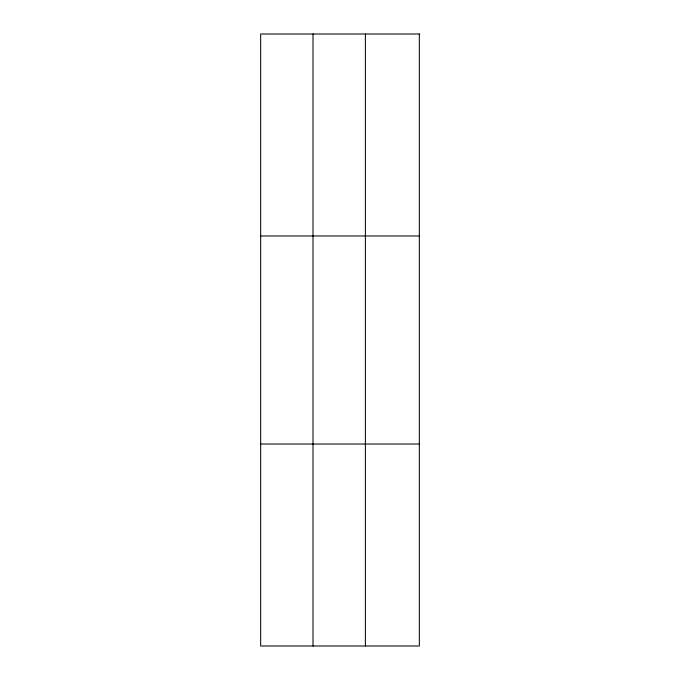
<?xml version="1.0" encoding="UTF-8"?>
<svg xmlns="http://www.w3.org/2000/svg" width="680" height="680" viewBox="0 0 680 680"><rect width="100%" height="100%" fill="white"/><g stroke="black" fill="none" stroke-linecap="round" stroke-linejoin="round"><path stroke-width="1.02" d="M313.021 34L313.021 646M365.389 34L365.389 646M260.661 235.96L419.339 235.96M260.661 444.04L419.339 444.04M419.339 34L419.339 646L260.661 646L260.661 34L419.339 34"/></g></svg>
